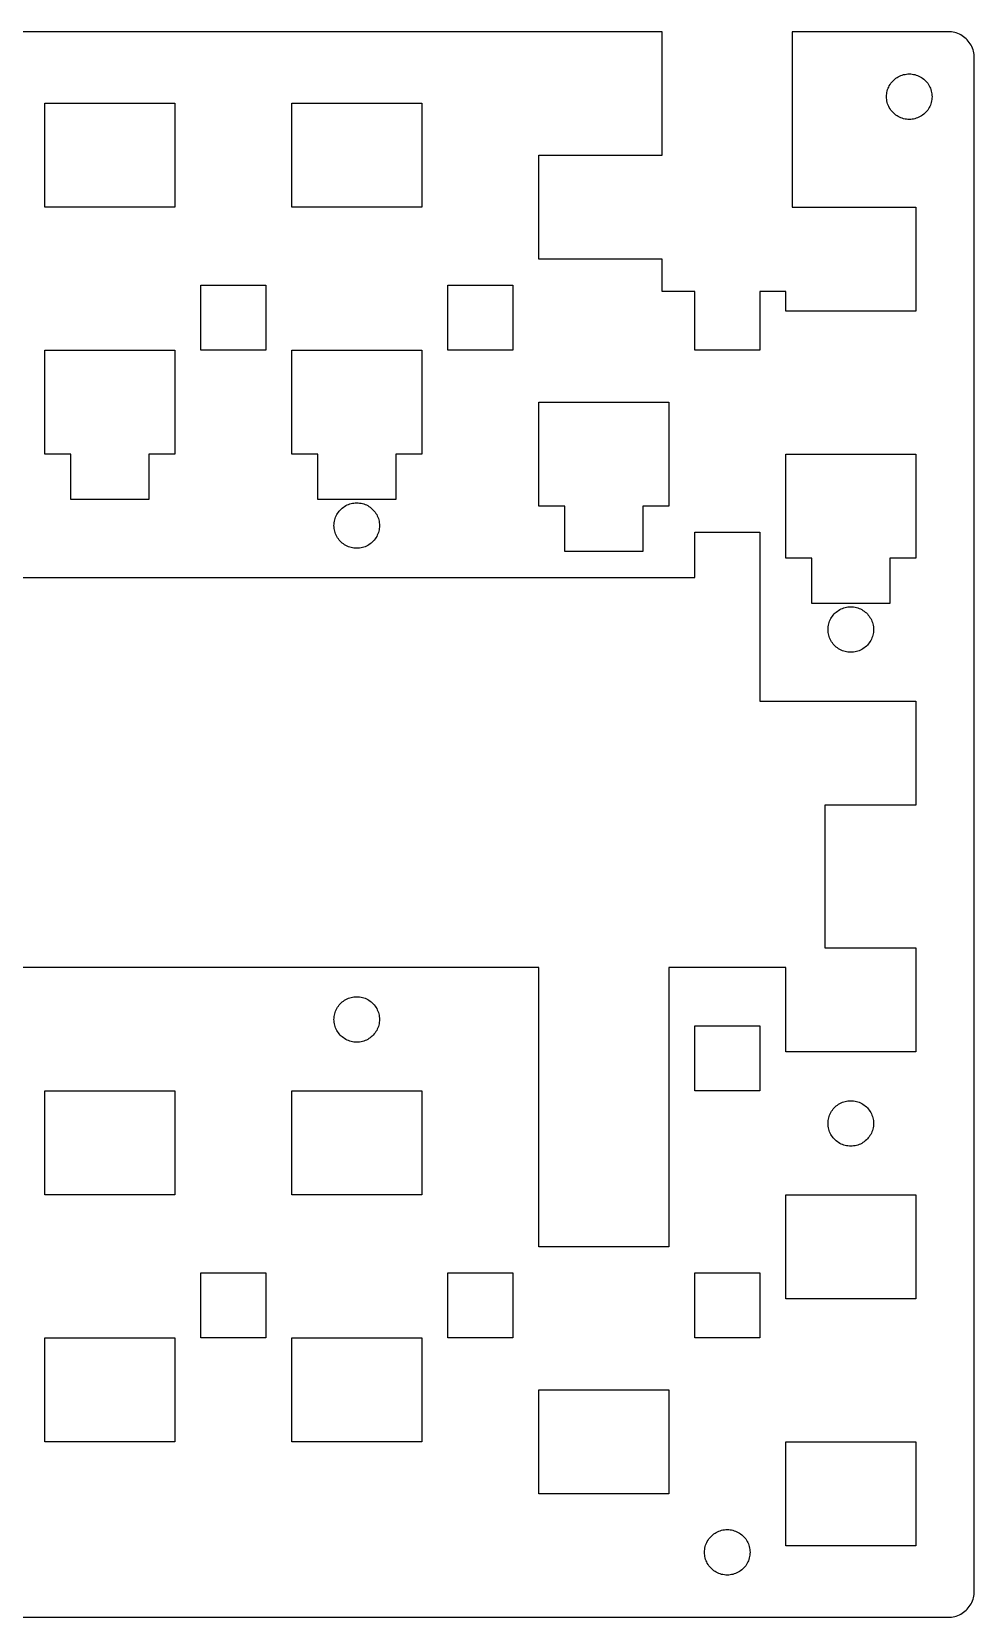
# Model space of a CAD drawing. Header units: metres. Extents: x 0 to 133, y 0 to 122.
# Drawn here: x 60.5 to 133, y 0 to 122 of the extents above; entities that cross this region are included whole.
import ezdxf

# ---------------------------------------------------------------- set-up
doc = ezdxf.new("R2010")
doc.units = ezdxf.units.M

msp = doc.modelspace()

# ---------------------------------------------------------------- linework, layer by layer
for p, q in [((109, 122), (24, 122)), ((109, 112.5), (109, 122)), ((131, 122), (119, 122)), ((119, 122), (119, 108.5)), ((131.126, 121.996), (131, 122)), ((131.251, 121.984), (131.126, 121.996)), ((131.375, 121.965), (131.251, 121.984)), ((131.497, 121.937), (131.375, 121.965)), ((131.618, 121.902), (131.497, 121.937)), ((131.736, 121.86), (131.618, 121.902)), ((131.852, 121.81), (131.736, 121.86)), ((131.964, 121.753), (131.852, 121.81)), ((132.072, 121.689), (131.964, 121.753)), ((132.176, 121.618), (132.072, 121.689)), ((132.275, 121.541), (132.176, 121.618)), ((132.369, 121.458), (132.275, 121.541)), ((132.458, 121.369), (132.369, 121.458)), ((132.541, 121.275), (132.458, 121.369)), ((132.618, 121.176), (132.541, 121.275)), ((132.689, 121.072), (132.618, 121.176)), ((132.753, 120.964), (132.689, 121.072)), ((132.81, 120.852), (132.753, 120.964)), ((132.86, 120.736), (132.81, 120.852)), ((132.902, 120.618), (132.86, 120.736)), ((132.937, 120.497), (132.902, 120.618)), ((132.965, 120.375), (132.937, 120.497)), ((132.984, 120.251), (132.965, 120.375)), ((132.996, 120.126), (132.984, 120.251)), ((133, 120), (132.996, 120.126)), ((133, 2), (133, 120)), ((126.802, 118.276), (126.885, 118.348)), ((126.885, 118.348), (126.971, 118.416)), ((126.971, 118.416), (127.062, 118.478)), ((127.062, 118.478), (127.157, 118.534)), ((127.157, 118.534), (127.255, 118.583)), ((127.255, 118.583), (127.356, 118.627)), ((127.356, 118.627), (127.459, 118.664)), ((127.459, 118.664), (127.565, 118.695)), ((127.565, 118.695), (127.672, 118.719)), ((127.672, 118.719), (127.781, 118.736)), ((127.781, 118.736), (127.89, 118.747)), ((127.89, 118.747), (128, 118.75)), ((128, 118.75), (128.11, 118.747)), ((128.11, 118.747), (128.219, 118.736)), ((128.219, 118.736), (128.328, 118.719)), ((128.328, 118.719), (128.435, 118.695)), ((128.435, 118.695), (128.541, 118.664)), ((128.541, 118.664), (128.644, 118.627)), ((128.644, 118.627), (128.745, 118.583)), ((128.745, 118.583), (128.843, 118.534)), ((128.843, 118.534), (128.938, 118.478)), ((128.938, 118.478), (129.029, 118.416)), ((129.029, 118.416), (129.115, 118.348)), ((129.115, 118.348), (129.198, 118.276)), ((126.253, 117.11), (126.264, 117.219)), ((126.264, 117.219), (126.281, 117.328)), ((126.281, 117.328), (126.305, 117.435)), ((126.305, 117.435), (126.336, 117.541)), ((126.336, 117.541), (126.373, 117.644)), ((126.373, 117.644), (126.417, 117.745)), ((126.417, 117.745), (126.466, 117.843)), ((126.466, 117.843), (126.522, 117.938)), ((126.522, 117.938), (126.584, 118.029)), ((126.584, 118.029), (126.652, 118.115)), ((126.652, 118.115), (126.724, 118.198)), ((126.724, 118.198), (126.802, 118.276)), ((129.198, 118.276), (129.276, 118.198)), ((129.276, 118.198), (129.348, 118.115)), ((129.348, 118.115), (129.416, 118.029)), ((129.416, 118.029), (129.478, 117.938)), ((129.478, 117.938), (129.534, 117.843)), ((129.534, 117.843), (129.583, 117.745)), ((129.583, 117.745), (129.627, 117.644)), ((129.627, 117.644), (129.664, 117.541)), ((129.664, 117.541), (129.695, 117.435)), ((129.695, 117.435), (129.719, 117.328)), ((129.719, 117.328), (129.736, 117.219)), ((129.736, 117.219), (129.747, 117.11)), ((61.5, 108.5), (61.5, 116.5)), ((61.5, 116.5), (71.5, 116.5)), ((71.5, 116.5), (71.5, 108.5)), ((80.5, 108.5), (80.5, 116.5)), ((80.5, 116.5), (90.5, 116.5)), ((90.5, 116.5), (90.5, 108.5)), ((126.25, 117), (126.253, 117.11)), ((126.253, 116.89), (126.25, 117)), ((126.264, 116.781), (126.253, 116.89)), ((126.281, 116.672), (126.264, 116.781)), ((126.305, 116.565), (126.281, 116.672)), ((126.336, 116.459), (126.305, 116.565)), ((126.373, 116.356), (126.336, 116.459)), ((126.417, 116.255), (126.373, 116.356)), ((126.466, 116.157), (126.417, 116.255)), ((126.522, 116.062), (126.466, 116.157)), ((126.584, 115.971), (126.522, 116.062)), ((126.652, 115.885), (126.584, 115.971)), ((129.416, 115.971), (129.348, 115.885)), ((129.478, 116.062), (129.416, 115.971)), ((129.534, 116.157), (129.478, 116.062)), ((129.583, 116.255), (129.534, 116.157)), ((129.627, 116.356), (129.583, 116.255)), ((129.664, 116.459), (129.627, 116.356)), ((129.695, 116.565), (129.664, 116.459)), ((129.719, 116.672), (129.695, 116.565)), ((129.736, 116.781), (129.719, 116.672)), ((129.747, 116.89), (129.736, 116.781)), ((129.747, 117.11), (129.75, 117)), ((129.75, 117), (129.747, 116.89)), ((126.724, 115.802), (126.652, 115.885)), ((126.802, 115.724), (126.724, 115.802)), ((126.885, 115.652), (126.802, 115.724)), ((126.971, 115.584), (126.885, 115.652)), ((127.062, 115.522), (126.971, 115.584)), ((127.157, 115.466), (127.062, 115.522)), ((127.255, 115.417), (127.157, 115.466)), ((127.356, 115.373), (127.255, 115.417)), ((127.459, 115.336), (127.356, 115.373)), ((127.565, 115.305), (127.459, 115.336)), ((127.672, 115.281), (127.565, 115.305)), ((127.781, 115.264), (127.672, 115.281)), ((127.89, 115.253), (127.781, 115.264)), ((128, 115.25), (127.89, 115.253)), ((128.11, 115.253), (128, 115.25)), ((128.219, 115.264), (128.11, 115.253)), ((128.328, 115.281), (128.219, 115.264)), ((128.435, 115.305), (128.328, 115.281)), ((128.541, 115.336), (128.435, 115.305)), ((128.644, 115.373), (128.541, 115.336)), ((128.745, 115.417), (128.644, 115.373)), ((128.843, 115.466), (128.745, 115.417)), ((128.938, 115.522), (128.843, 115.466)), ((129.029, 115.584), (128.938, 115.522)), ((129.115, 115.652), (129.029, 115.584)), ((129.198, 115.724), (129.115, 115.652)), ((129.276, 115.802), (129.198, 115.724)), ((129.348, 115.885), (129.276, 115.802)), ((99.5, 104.5), (99.5, 112.5)), ((99.5, 112.5), (109, 112.5)), ((71.5, 108.5), (61.5, 108.5)), ((90.5, 108.5), (80.5, 108.5)), ((119, 108.5), (128.5, 108.5)), ((128.5, 108.5), (128.5, 100.5)), ((109, 104.5), (99.5, 104.5)), ((109, 102), (109, 104.5)), ((73.5, 97.5), (73.5, 102.5)), ((73.5, 102.5), (78.5, 102.5)), ((78.5, 102.5), (78.5, 97.5)), ((92.5, 97.5), (92.5, 102.5)), ((92.5, 102.5), (97.5, 102.5)), ((97.5, 102.5), (97.5, 97.5)), ((111.5, 102), (109, 102)), ((111.5, 97.5), (111.5, 102)), ((118.5, 102), (116.5, 102)), ((116.5, 102), (116.5, 97.5)), ((118.5, 100.5), (118.5, 102)), ((128.5, 100.5), (118.5, 100.5)), ((61.5, 89.5), (61.5, 97.5)), ((61.5, 97.5), (71.5, 97.5)), ((71.5, 97.5), (71.5, 89.5)), ((78.5, 97.5), (73.5, 97.5)), ((80.5, 89.5), (80.5, 97.5)), ((80.5, 97.5), (90.5, 97.5)), ((90.5, 97.5), (90.5, 89.5)), ((97.5, 97.5), (92.5, 97.5)), ((116.5, 97.5), (111.5, 97.5)), ((99.5, 85.5), (99.5, 93.5)), ((99.5, 93.5), (109.5, 93.5)), ((109.5, 93.5), (109.5, 85.5)), ((63.5, 89.5), (61.5, 89.5)), ((63.5, 86), (63.5, 89.5)), ((71.5, 89.5), (69.5, 89.5)), ((69.5, 89.5), (69.5, 86)), ((82.5, 89.5), (80.5, 89.5)), ((82.5, 86), (82.5, 89.5)), ((90.5, 89.5), (88.5, 89.5)), ((88.5, 89.5), (88.5, 86)), ((118.5, 81.5), (118.5, 89.5)), ((118.5, 89.5), (128.5, 89.5)), ((128.5, 89.5), (128.5, 81.5)), ((69.5, 86), (63.5, 86)), ((88.5, 86), (82.5, 86)), ((84.3845, 85.3484), (84.4714, 85.4158)), ((84.4714, 85.4158), (84.5623, 85.4776)), ((84.5623, 85.4776), (84.6569, 85.5335)), ((84.6569, 85.5335), (84.7549, 85.5835)), ((84.7549, 85.5835), (84.8558, 85.6271)), ((84.8558, 85.6271), (84.9592, 85.6644)), ((84.9592, 85.6644), (85.0648, 85.695)), ((85.0648, 85.695), (85.1721, 85.719)), ((85.1721, 85.719), (85.2807, 85.7362)), ((85.2807, 85.7362), (85.3901, 85.7465)), ((85.3901, 85.7465), (85.5, 85.75)), ((85.5, 85.75), (85.6099, 85.7465)), ((85.6099, 85.7465), (85.7193, 85.7362)), ((85.7193, 85.7362), (85.8279, 85.719)), ((85.8279, 85.719), (85.9352, 85.695)), ((85.9352, 85.695), (86.0408, 85.6644)), ((86.0408, 85.6644), (86.1442, 85.6271)), ((86.1442, 85.6271), (86.2451, 85.5835)), ((86.2451, 85.5835), (86.3431, 85.5335)), ((86.3431, 85.5335), (86.4377, 85.4776)), ((86.4377, 85.4776), (86.5286, 85.4158)), ((86.5286, 85.4158), (86.6155, 85.3484)), ((101.5, 85.5), (99.5, 85.5)), ((101.5, 82), (101.5, 85.5)), ((109.5, 85.5), (107.5, 85.5)), ((107.5, 85.5), (107.5, 82)), ((83.7534, 84.1099), (83.7638, 84.2193)), ((83.7638, 84.2193), (83.781, 84.3279)), ((83.781, 84.3279), (83.805, 84.4352)), ((83.805, 84.4352), (83.8356, 84.5408)), ((83.8356, 84.5408), (83.8729, 84.6442)), ((83.8729, 84.6442), (83.9165, 84.7451)), ((83.9165, 84.7451), (83.9665, 84.8431)), ((83.9665, 84.8431), (84.0224, 84.9377)), ((84.0224, 84.9377), (84.0842, 85.0286)), ((84.0842, 85.0286), (84.1516, 85.1155)), ((84.1516, 85.1155), (84.2243, 85.198)), ((84.2243, 85.198), (84.302, 85.2757)), ((84.302, 85.2757), (84.3845, 85.3484)), ((86.6155, 85.3484), (86.698, 85.2757)), ((86.698, 85.2757), (86.7757, 85.198)), ((86.7757, 85.198), (86.8484, 85.1155)), ((86.8484, 85.1155), (86.9158, 85.0286)), ((86.9158, 85.0286), (86.9776, 84.9377)), ((86.9776, 84.9377), (87.0335, 84.8431)), ((87.0335, 84.8431), (87.0835, 84.7451)), ((87.0835, 84.7451), (87.1271, 84.6442)), ((87.1271, 84.6442), (87.1644, 84.5408)), ((87.1644, 84.5408), (87.195, 84.4352)), ((87.195, 84.4352), (87.219, 84.3279)), ((87.219, 84.3279), (87.2362, 84.2193)), ((87.2362, 84.2193), (87.2465, 84.1099)), ((83.75, 84), (83.7534, 84.1099)), ((83.7534, 83.8901), (83.75, 84)), ((83.7638, 83.7807), (83.7534, 83.8901)), ((83.781, 83.6721), (83.7638, 83.7807)), ((83.805, 83.5648), (83.781, 83.6721)), ((83.8356, 83.4592), (83.805, 83.5648)), ((83.8729, 83.3558), (83.8356, 83.4592)), ((83.9165, 83.2549), (83.8729, 83.3558)), ((83.9665, 83.1569), (83.9165, 83.2549)), ((84.0224, 83.0623), (83.9665, 83.1569)), ((84.0842, 82.9714), (84.0224, 83.0623)), ((84.1516, 82.8845), (84.0842, 82.9714)), ((86.9158, 82.9714), (86.8484, 82.8845)), ((86.9776, 83.0623), (86.9158, 82.9714)), ((87.0335, 83.1569), (86.9776, 83.0623)), ((87.0835, 83.2549), (87.0335, 83.1569)), ((87.1271, 83.3558), (87.0835, 83.2549)), ((87.1644, 83.4592), (87.1271, 83.3558)), ((87.195, 83.5648), (87.1644, 83.4592)), ((87.219, 83.6721), (87.195, 83.5648)), ((87.2362, 83.7807), (87.219, 83.6721)), ((87.2465, 83.8901), (87.2362, 83.7807)), ((87.2465, 84.1099), (87.25, 84)), ((87.25, 84), (87.2465, 83.8901)), ((111.5, 80), (111.5, 83.5)), ((111.5, 83.5), (116.5, 83.5)), ((116.5, 83.5), (116.5, 70.5)), ((84.2243, 82.802), (84.1516, 82.8845)), ((84.302, 82.7243), (84.2243, 82.802)), ((84.3845, 82.6516), (84.302, 82.7243)), ((84.4714, 82.5842), (84.3845, 82.6516)), ((84.5623, 82.5224), (84.4714, 82.5842)), ((84.6569, 82.4665), (84.5623, 82.5224)), ((84.7549, 82.4165), (84.6569, 82.4665)), ((84.8558, 82.3729), (84.7549, 82.4165)), ((84.9592, 82.3356), (84.8558, 82.3729)), ((85.0648, 82.305), (84.9592, 82.3356)), ((85.1721, 82.281), (85.0648, 82.305)), ((85.2807, 82.2638), (85.1721, 82.281)), ((85.3901, 82.2534), (85.2807, 82.2638)), ((85.5, 82.25), (85.3901, 82.2534)), ((85.6099, 82.2534), (85.5, 82.25)), ((85.7193, 82.2638), (85.6099, 82.2534)), ((85.8279, 82.281), (85.7193, 82.2638)), ((85.9352, 82.305), (85.8279, 82.281)), ((86.0408, 82.3356), (85.9352, 82.305)), ((86.1442, 82.3729), (86.0408, 82.3356)), ((86.2451, 82.4165), (86.1442, 82.3729)), ((86.3431, 82.4665), (86.2451, 82.4165)), ((86.4377, 82.5224), (86.3431, 82.4665)), ((86.5286, 82.5842), (86.4377, 82.5224)), ((86.6155, 82.6516), (86.5286, 82.5842)), ((86.698, 82.7243), (86.6155, 82.6516)), ((86.7757, 82.802), (86.698, 82.7243)), ((86.8484, 82.8845), (86.7757, 82.802)), ((107.5, 82), (101.5, 82)), ((120.5, 81.5), (118.5, 81.5)), ((120.5, 78), (120.5, 81.5)), ((128.5, 81.5), (126.5, 81.5)), ((126.5, 81.5), (126.5, 78)), ((21.5, 80), (111.5, 80)), ((126.5, 78), (120.5, 78)), ((121.966, 76.8431), (122.022, 76.9377)), ((122.022, 76.9377), (122.084, 77.0286)), ((122.084, 77.0286), (122.152, 77.1155)), ((122.152, 77.1155), (122.224, 77.198)), ((122.224, 77.198), (122.302, 77.2757)), ((122.302, 77.2757), (122.385, 77.3484)), ((122.385, 77.3484), (122.471, 77.4158)), ((122.471, 77.4158), (122.562, 77.4776)), ((122.562, 77.4776), (122.657, 77.5335)), ((122.657, 77.5335), (122.755, 77.5835)), ((122.755, 77.5835), (122.856, 77.6271)), ((122.856, 77.6271), (122.959, 77.6644)), ((122.959, 77.6644), (123.065, 77.695)), ((123.065, 77.695), (123.172, 77.719)), ((123.172, 77.719), (123.281, 77.7362)), ((123.281, 77.7362), (123.39, 77.7465)), ((123.39, 77.7465), (123.5, 77.75)), ((123.5, 77.75), (123.61, 77.7465)), ((123.61, 77.7465), (123.719, 77.7362)), ((123.719, 77.7362), (123.828, 77.719)), ((123.828, 77.719), (123.935, 77.695)), ((123.935, 77.695), (124.041, 77.6644)), ((124.041, 77.6644), (124.144, 77.6271)), ((124.144, 77.6271), (124.245, 77.5835)), ((124.245, 77.5835), (124.343, 77.5335)), ((124.343, 77.5335), (124.438, 77.4776)), ((124.438, 77.4776), (124.529, 77.4158)), ((124.529, 77.4158), (124.615, 77.3484)), ((124.615, 77.3484), (124.698, 77.2757)), ((124.698, 77.2757), (124.776, 77.198)), ((124.776, 77.198), (124.848, 77.1155)), ((124.848, 77.1155), (124.916, 77.0286)), ((124.916, 77.0286), (124.978, 76.9377)), ((124.978, 76.9377), (125.034, 76.8431)), ((121.75, 76), (121.753, 76.1099)), ((121.753, 75.8901), (121.75, 76)), ((121.753, 76.1099), (121.764, 76.2193)), ((121.764, 75.7807), (121.753, 75.8901)), ((121.764, 76.2193), (121.781, 76.3279)), ((121.781, 75.6721), (121.764, 75.7807)), ((121.781, 76.3279), (121.805, 76.4352)), ((121.805, 75.5648), (121.781, 75.6721)), ((121.805, 76.4352), (121.836, 76.5408)), ((121.836, 76.5408), (121.873, 76.6442)), ((121.873, 76.6442), (121.917, 76.7451)), ((121.917, 76.7451), (121.966, 76.8431)), ((125.034, 76.8431), (125.083, 76.7451)), ((125.083, 76.7451), (125.127, 76.6442)), ((125.127, 76.6442), (125.164, 76.5408)), ((125.164, 76.5408), (125.195, 76.4352)), ((125.195, 76.4352), (125.219, 76.3279)), ((125.219, 75.6721), (125.195, 75.5648)), ((125.219, 76.3279), (125.236, 76.2193)), ((125.236, 75.7807), (125.219, 75.6721)), ((125.236, 76.2193), (125.247, 76.1099)), ((125.247, 75.8901), (125.236, 75.7807)), ((125.247, 76.1099), (125.25, 76)), ((125.25, 76), (125.247, 75.8901)), ((121.836, 75.4592), (121.805, 75.5648)), ((121.873, 75.3558), (121.836, 75.4592)), ((121.917, 75.2549), (121.873, 75.3558)), ((121.966, 75.1569), (121.917, 75.2549)), ((122.022, 75.0623), (121.966, 75.1569)), ((122.084, 74.9714), (122.022, 75.0623)), ((122.152, 74.8845), (122.084, 74.9714)), ((122.224, 74.802), (122.152, 74.8845)), ((122.302, 74.7243), (122.224, 74.802)), ((122.385, 74.6516), (122.302, 74.7243)), ((122.471, 74.5842), (122.385, 74.6516)), ((122.562, 74.5224), (122.471, 74.5842)), ((122.657, 74.4665), (122.562, 74.5224)), ((122.755, 74.4165), (122.657, 74.4665)), ((124.343, 74.4665), (124.245, 74.4165)), ((124.438, 74.5224), (124.343, 74.4665)), ((124.529, 74.5842), (124.438, 74.5224)), ((124.615, 74.6516), (124.529, 74.5842)), ((124.698, 74.7243), (124.615, 74.6516)), ((124.776, 74.802), (124.698, 74.7243)), ((124.848, 74.8845), (124.776, 74.802)), ((124.916, 74.9714), (124.848, 74.8845)), ((124.978, 75.0623), (124.916, 74.9714)), ((125.034, 75.1569), (124.978, 75.0623)), ((125.083, 75.2549), (125.034, 75.1569)), ((125.127, 75.3558), (125.083, 75.2549)), ((125.164, 75.4592), (125.127, 75.3558)), ((125.195, 75.5648), (125.164, 75.4592)), ((122.856, 74.3729), (122.755, 74.4165)), ((122.959, 74.3356), (122.856, 74.3729)), ((123.065, 74.305), (122.959, 74.3356)), ((123.172, 74.281), (123.065, 74.305)), ((123.281, 74.2638), (123.172, 74.281)), ((123.39, 74.2534), (123.281, 74.2638)), ((123.5, 74.25), (123.39, 74.2534)), ((123.61, 74.2534), (123.5, 74.25)), ((123.719, 74.2638), (123.61, 74.2534)), ((123.828, 74.281), (123.719, 74.2638)), ((123.935, 74.305), (123.828, 74.281)), ((124.041, 74.3356), (123.935, 74.305)), ((124.144, 74.3729), (124.041, 74.3356)), ((124.245, 74.4165), (124.144, 74.3729)), ((116.5, 70.5), (128.5, 70.5)), ((128.5, 70.5), (128.5, 62.5)), ((128.5, 62.5), (121.5, 62.5)), ((121.5, 62.5), (121.5, 51.5)), ((121.5, 51.5), (128.5, 51.5)), ((128.5, 51.5), (128.5, 43.5)), ((99.5, 50), (33.5, 50)), ((99.5, 28.5), (99.5, 50)), ((118.5, 50), (109.5, 50)), ((109.5, 50), (109.5, 28.5)), ((118.5, 43.5), (118.5, 50)), ((84.6569, 47.5335), (84.7549, 47.5834)), ((84.7549, 47.5834), (84.8558, 47.6271)), ((84.8558, 47.6271), (84.9592, 47.6643)), ((84.9592, 47.6643), (85.0648, 47.695)), ((85.0648, 47.695), (85.1721, 47.719)), ((85.1721, 47.719), (85.2807, 47.7362)), ((85.2807, 47.7362), (85.3901, 47.7465)), ((85.3901, 47.7465), (85.5, 47.75)), ((85.5, 47.75), (85.6099, 47.7465)), ((85.6099, 47.7465), (85.7193, 47.7362)), ((85.7193, 47.7362), (85.8279, 47.719)), ((85.8279, 47.719), (85.9352, 47.695)), ((85.9352, 47.695), (86.0408, 47.6643)), ((86.0408, 47.6643), (86.1442, 47.6271)), ((86.1442, 47.6271), (86.2451, 47.5834)), ((86.2451, 47.5834), (86.3431, 47.5335)), ((83.781, 46.3279), (83.805, 46.4352)), ((83.805, 46.4352), (83.8356, 46.5408)), ((83.8356, 46.5408), (83.8729, 46.6442)), ((83.8729, 46.6442), (83.9165, 46.7451)), ((83.9165, 46.7451), (83.9665, 46.8431)), ((83.9665, 46.8431), (84.0224, 46.9377)), ((84.0224, 46.9377), (84.0842, 47.0286)), ((84.0842, 47.0286), (84.1516, 47.1155)), ((84.1516, 47.1155), (84.2243, 47.198)), ((84.2243, 47.198), (84.302, 47.2757)), ((84.302, 47.2757), (84.3845, 47.3484)), ((84.3845, 47.3484), (84.4714, 47.4158)), ((84.4714, 47.4158), (84.5623, 47.4776)), ((84.5623, 47.4776), (84.6569, 47.5335)), ((86.3431, 47.5335), (86.4377, 47.4776)), ((86.4377, 47.4776), (86.5286, 47.4158)), ((86.5286, 47.4158), (86.6155, 47.3484)), ((86.6155, 47.3484), (86.698, 47.2757)), ((86.698, 47.2757), (86.7757, 47.198)), ((86.7757, 47.198), (86.8484, 47.1155)), ((86.8484, 47.1155), (86.9158, 47.0286)), ((86.9158, 47.0286), (86.9776, 46.9377)), ((86.9776, 46.9377), (87.0335, 46.8431)), ((87.0335, 46.8431), (87.0835, 46.7451)), ((87.0835, 46.7451), (87.1271, 46.6442)), ((87.1271, 46.6442), (87.1644, 46.5408)), ((87.1644, 46.5408), (87.195, 46.4352)), ((87.195, 46.4352), (87.219, 46.3279)), ((83.75, 46), (83.7534, 46.1099)), ((83.7534, 45.8901), (83.75, 46)), ((83.7534, 46.1099), (83.7638, 46.2193)), ((83.7638, 45.7807), (83.7534, 45.8901)), ((83.7638, 46.2193), (83.781, 46.3279)), ((83.781, 45.6721), (83.7638, 45.7807)), ((83.805, 45.5648), (83.781, 45.6721)), ((83.8356, 45.4592), (83.805, 45.5648)), ((83.8729, 45.3558), (83.8356, 45.4592)), ((83.9165, 45.2549), (83.8729, 45.3558)), ((83.9665, 45.1569), (83.9165, 45.2549)), ((84.0224, 45.0623), (83.9665, 45.1569)), ((87.0335, 45.1569), (86.9776, 45.0623)), ((87.0835, 45.2549), (87.0335, 45.1569)), ((87.1271, 45.3558), (87.0835, 45.2549)), ((87.1644, 45.4592), (87.1271, 45.3558)), ((87.195, 45.5648), (87.1644, 45.4592)), ((87.219, 45.6721), (87.195, 45.5648)), ((87.219, 46.3279), (87.2362, 46.2193)), ((87.2362, 45.7807), (87.219, 45.6721)), ((87.2362, 46.2193), (87.2465, 46.1099)), ((87.2465, 45.8901), (87.2362, 45.7807)), ((87.2465, 46.1099), (87.25, 46)), ((87.25, 46), (87.2465, 45.8901)), ((111.5, 40.5), (111.5, 45.5)), ((111.5, 45.5), (116.5, 45.5)), ((116.5, 45.5), (116.5, 40.5)), ((84.0842, 44.9714), (84.0224, 45.0623)), ((84.1516, 44.8845), (84.0842, 44.9714)), ((84.2243, 44.802), (84.1516, 44.8845)), ((84.302, 44.7243), (84.2243, 44.802)), ((84.3845, 44.6516), (84.302, 44.7243)), ((84.4714, 44.5842), (84.3845, 44.6516)), ((84.5623, 44.5224), (84.4714, 44.5842)), ((84.6569, 44.4665), (84.5623, 44.5224)), ((84.7549, 44.4165), (84.6569, 44.4665)), ((84.8558, 44.3729), (84.7549, 44.4165)), ((84.9592, 44.3356), (84.8558, 44.3729)), ((85.0648, 44.305), (84.9592, 44.3356)), ((85.1721, 44.281), (85.0648, 44.305)), ((85.2807, 44.2638), (85.1721, 44.281)), ((85.3901, 44.2534), (85.2807, 44.2638)), ((85.5, 44.25), (85.3901, 44.2534)), ((85.6099, 44.2534), (85.5, 44.25)), ((85.7193, 44.2638), (85.6099, 44.2534)), ((85.8279, 44.281), (85.7193, 44.2638)), ((85.9352, 44.305), (85.8279, 44.281)), ((86.0408, 44.3356), (85.9352, 44.305)), ((86.1442, 44.3729), (86.0408, 44.3356)), ((86.2451, 44.4165), (86.1442, 44.3729)), ((86.3431, 44.4665), (86.2451, 44.4165)), ((86.4377, 44.5224), (86.3431, 44.4665)), ((86.5286, 44.5842), (86.4377, 44.5224)), ((86.6155, 44.6516), (86.5286, 44.5842)), ((86.698, 44.7243), (86.6155, 44.6516)), ((86.7757, 44.802), (86.698, 44.7243)), ((86.8484, 44.8845), (86.7757, 44.802)), ((86.9158, 44.9714), (86.8484, 44.8845)), ((86.9776, 45.0623), (86.9158, 44.9714)), ((128.5, 43.5), (118.5, 43.5)), ((61.5, 32.5), (61.5, 40.5)), ((61.5, 40.5), (71.5, 40.5)), ((71.5, 40.5), (71.5, 32.5)), ((80.5, 32.5), (80.5, 40.5)), ((80.5, 40.5), (90.5, 40.5)), ((90.5, 40.5), (90.5, 32.5)), ((116.5, 40.5), (111.5, 40.5)), ((122.084, 39.0286), (122.152, 39.1155)), ((122.152, 39.1155), (122.224, 39.198)), ((122.224, 39.198), (122.302, 39.2757)), ((122.302, 39.2757), (122.385, 39.3484)), ((122.385, 39.3484), (122.471, 39.4158)), ((122.471, 39.4158), (122.562, 39.4776)), ((122.562, 39.4776), (122.657, 39.5335)), ((122.657, 39.5335), (122.755, 39.5834)), ((122.755, 39.5834), (122.856, 39.6271)), ((122.856, 39.6271), (122.959, 39.6643)), ((122.959, 39.6643), (123.065, 39.695)), ((123.065, 39.695), (123.172, 39.719)), ((123.172, 39.719), (123.281, 39.7362)), ((123.281, 39.7362), (123.39, 39.7465)), ((123.39, 39.7465), (123.5, 39.75)), ((123.5, 39.75), (123.61, 39.7465)), ((123.61, 39.7465), (123.719, 39.7362)), ((123.719, 39.7362), (123.828, 39.719)), ((123.828, 39.719), (123.935, 39.695)), ((123.935, 39.695), (124.041, 39.6643)), ((124.041, 39.6643), (124.144, 39.6271)), ((124.144, 39.6271), (124.245, 39.5834)), ((124.245, 39.5834), (124.343, 39.5335)), ((124.343, 39.5335), (124.438, 39.4776)), ((124.438, 39.4776), (124.529, 39.4158)), ((124.529, 39.4158), (124.615, 39.3484)), ((124.615, 39.3484), (124.698, 39.2757)), ((124.698, 39.2757), (124.776, 39.198)), ((124.776, 39.198), (124.848, 39.1155)), ((124.848, 39.1155), (124.916, 39.0286)), ((121.75, 38), (121.753, 38.1099)), ((121.753, 37.8901), (121.75, 38)), ((121.753, 38.1099), (121.764, 38.2193)), ((121.764, 37.7807), (121.753, 37.8901)), ((121.764, 38.2193), (121.781, 38.3279)), ((121.781, 38.3279), (121.805, 38.4352)), ((121.805, 38.4352), (121.836, 38.5408)), ((121.836, 38.5408), (121.873, 38.6442)), ((121.873, 38.6442), (121.917, 38.7451)), ((121.917, 38.7451), (121.966, 38.8431)), ((121.966, 38.8431), (122.022, 38.9377)), ((122.022, 38.9377), (122.084, 39.0286)), ((124.916, 39.0286), (124.978, 38.9377)), ((124.978, 38.9377), (125.034, 38.8431)), ((125.034, 38.8431), (125.083, 38.7451)), ((125.083, 38.7451), (125.127, 38.6442)), ((125.127, 38.6442), (125.164, 38.5408)), ((125.164, 38.5408), (125.195, 38.4352)), ((125.195, 38.4352), (125.219, 38.3279)), ((125.219, 38.3279), (125.236, 38.2193)), ((125.236, 38.2193), (125.247, 38.1099)), ((125.247, 37.8901), (125.236, 37.7807)), ((125.247, 38.1099), (125.25, 38)), ((125.25, 38), (125.247, 37.8901)), ((121.781, 37.6721), (121.764, 37.7807)), ((121.805, 37.5648), (121.781, 37.6721)), ((121.836, 37.4592), (121.805, 37.5648)), ((121.873, 37.3558), (121.836, 37.4592)), ((121.917, 37.2549), (121.873, 37.3558)), ((121.966, 37.1569), (121.917, 37.2549)), ((122.022, 37.0623), (121.966, 37.1569)), ((122.084, 36.9714), (122.022, 37.0623)), ((122.152, 36.8845), (122.084, 36.9714)), ((122.224, 36.802), (122.152, 36.8845)), ((122.302, 36.7243), (122.224, 36.802)), ((122.385, 36.6516), (122.302, 36.7243)), ((122.471, 36.5842), (122.385, 36.6516)), ((124.615, 36.6516), (124.529, 36.5842)), ((124.698, 36.7243), (124.615, 36.6516)), ((124.776, 36.802), (124.698, 36.7243)), ((124.848, 36.8845), (124.776, 36.802)), ((124.916, 36.9714), (124.848, 36.8845)), ((124.978, 37.0623), (124.916, 36.9714)), ((125.034, 37.1569), (124.978, 37.0623)), ((125.083, 37.2549), (125.034, 37.1569)), ((125.127, 37.3558), (125.083, 37.2549)), ((125.164, 37.4592), (125.127, 37.3558)), ((125.195, 37.5648), (125.164, 37.4592)), ((125.219, 37.6721), (125.195, 37.5648)), ((125.236, 37.7807), (125.219, 37.6721)), ((122.562, 36.5224), (122.471, 36.5842)), ((122.657, 36.4665), (122.562, 36.5224)), ((122.755, 36.4165), (122.657, 36.4665)), ((122.856, 36.3729), (122.755, 36.4165)), ((122.959, 36.3356), (122.856, 36.3729)), ((123.065, 36.305), (122.959, 36.3356)), ((123.172, 36.281), (123.065, 36.305)), ((123.281, 36.2638), (123.172, 36.281)), ((123.39, 36.2534), (123.281, 36.2638)), ((123.5, 36.25), (123.39, 36.2534)), ((123.61, 36.2534), (123.5, 36.25)), ((123.719, 36.2638), (123.61, 36.2534)), ((123.828, 36.281), (123.719, 36.2638)), ((123.935, 36.305), (123.828, 36.281)), ((124.041, 36.3356), (123.935, 36.305)), ((124.144, 36.3729), (124.041, 36.3356)), ((124.245, 36.4165), (124.144, 36.3729)), ((124.343, 36.4665), (124.245, 36.4165)), ((124.438, 36.5224), (124.343, 36.4665)), ((124.529, 36.5842), (124.438, 36.5224)), ((71.5, 32.5), (61.5, 32.5)), ((90.5, 32.5), (80.5, 32.5)), ((118.5, 24.5), (118.5, 32.5)), ((118.5, 32.5), (128.5, 32.5)), ((128.5, 32.5), (128.5, 24.5)), ((109.5, 28.5), (99.5, 28.5)), ((73.5, 21.5), (73.5, 26.5)), ((73.5, 26.5), (78.5, 26.5)), ((78.5, 26.5), (78.5, 21.5)), ((92.5, 21.5), (92.5, 26.5)), ((92.5, 26.5), (97.5, 26.5)), ((97.5, 26.5), (97.5, 21.5)), ((111.5, 21.5), (111.5, 26.5)), ((111.5, 26.5), (116.5, 26.5)), ((116.5, 26.5), (116.5, 21.5)), ((128.5, 24.5), (118.5, 24.5)), ((61.5, 13.5), (61.5, 21.5)), ((61.5, 21.5), (71.5, 21.5)), ((71.5, 21.5), (71.5, 13.5)), ((78.5, 21.5), (73.5, 21.5)), ((80.5, 13.5), (80.5, 21.5)), ((80.5, 21.5), (90.5, 21.5)), ((90.5, 21.5), (90.5, 13.5)), ((97.5, 21.5), (92.5, 21.5)), ((116.5, 21.5), (111.5, 21.5)), ((99.5, 9.5), (99.5, 17.5)), ((99.5, 17.5), (109.5, 17.5)), ((109.5, 17.5), (109.5, 9.5)), ((71.5, 13.5), (61.5, 13.5)), ((90.5, 13.5), (80.5, 13.5)), ((118.5, 5.5), (118.5, 13.5)), ((118.5, 13.5), (128.5, 13.5)), ((128.5, 13.5), (128.5, 5.5)), ((109.5, 9.5), (99.5, 9.5)), ((112.584, 6.02861), (112.652, 6.11548)), ((112.652, 6.11548), (112.724, 6.19795)), ((112.724, 6.19795), (112.802, 6.27568)), ((112.802, 6.27568), (112.885, 6.34839)), ((112.885, 6.34839), (112.971, 6.41577)), ((112.971, 6.41577), (113.062, 6.47757)), ((113.062, 6.47757), (113.157, 6.53352)), ((113.157, 6.53352), (113.255, 6.58344)), ((113.255, 6.58344), (113.356, 6.62711)), ((113.356, 6.62711), (113.459, 6.66434)), ((113.459, 6.66434), (113.565, 6.69501)), ((113.565, 6.69501), (113.672, 6.71899)), ((113.672, 6.71899), (113.781, 6.73619)), ((113.781, 6.73619), (113.89, 6.74654)), ((113.89, 6.74654), (114, 6.75)), ((114, 6.75), (114.11, 6.74654)), ((114.11, 6.74654), (114.219, 6.73619)), ((114.219, 6.73619), (114.328, 6.71899)), ((114.328, 6.71899), (114.435, 6.69501)), ((114.435, 6.69501), (114.541, 6.66434)), ((114.541, 6.66434), (114.644, 6.62711)), ((114.644, 6.62711), (114.745, 6.58344)), ((114.745, 6.58344), (114.843, 6.53352)), ((114.843, 6.53352), (114.938, 6.47757)), ((114.938, 6.47757), (115.029, 6.41577)), ((115.029, 6.41577), (115.115, 6.34839)), ((115.115, 6.34839), (115.198, 6.27568)), ((115.198, 6.27568), (115.276, 6.19795)), ((115.276, 6.19795), (115.348, 6.11548)), ((115.348, 6.11548), (115.416, 6.02861)), ((112.25, 5), (112.253, 5.10988)), ((112.253, 4.89011), (112.25, 5)), ((112.253, 5.10988), (112.264, 5.21933)), ((112.264, 4.78065), (112.253, 4.89011)), ((112.264, 5.21933), (112.281, 5.32791)), ((112.281, 5.32791), (112.305, 5.4352)), ((112.305, 5.4352), (112.336, 5.54077)), ((112.336, 5.54077), (112.373, 5.64421)), ((112.373, 5.64421), (112.417, 5.7451)), ((112.417, 5.7451), (112.466, 5.84306)), ((112.466, 5.84306), (112.522, 5.93768)), ((112.522, 5.93768), (112.584, 6.02861)), ((115.416, 6.02861), (115.478, 5.93768)), ((115.478, 5.93768), (115.534, 5.84306)), ((115.534, 5.84306), (115.583, 5.7451)), ((115.583, 5.7451), (115.627, 5.64421)), ((115.627, 5.64421), (115.664, 5.54077)), ((115.664, 5.54077), (115.695, 5.4352)), ((115.695, 5.4352), (115.719, 5.32791)), ((115.719, 5.32791), (115.736, 5.21933)), ((115.736, 5.21933), (115.747, 5.10988)), ((115.747, 4.89011), (115.736, 4.78065)), ((115.747, 5.10988), (115.75, 5)), ((115.75, 5), (115.747, 4.89011)), ((128.5, 5.5), (118.5, 5.5)), ((112.281, 4.67207), (112.264, 4.78065)), ((112.305, 4.56479), (112.281, 4.67207)), ((112.336, 4.45921), (112.305, 4.56479)), ((112.373, 4.35577), (112.336, 4.45921)), ((112.417, 4.25488), (112.373, 4.35577)), ((112.466, 4.15692), (112.417, 4.25488)), ((112.522, 4.0623), (112.466, 4.15692)), ((112.584, 3.97137), (112.522, 4.0623)), ((112.652, 3.88451), (112.584, 3.97137)), ((112.724, 3.80203), (112.652, 3.88451)), ((112.802, 3.7243), (112.724, 3.80203)), ((112.885, 3.6516), (112.802, 3.7243)), ((115.198, 3.7243), (115.115, 3.6516)), ((115.276, 3.80203), (115.198, 3.7243)), ((115.348, 3.88451), (115.276, 3.80203)), ((115.416, 3.97137), (115.348, 3.88451)), ((115.478, 4.0623), (115.416, 3.97137)), ((115.534, 4.15692), (115.478, 4.0623)), ((115.583, 4.25488), (115.534, 4.15692)), ((115.627, 4.35577), (115.583, 4.25488)), ((115.664, 4.45921), (115.627, 4.35577)), ((115.695, 4.56479), (115.664, 4.45921)), ((115.719, 4.67207), (115.695, 4.56479)), ((115.736, 4.78065), (115.719, 4.67207)), ((112.971, 3.58421), (112.885, 3.6516)), ((113.062, 3.52242), (112.971, 3.58421)), ((113.157, 3.46646), (113.062, 3.52242)), ((113.255, 3.41655), (113.157, 3.46646)), ((113.356, 3.37288), (113.255, 3.41655)), ((113.459, 3.33565), (113.356, 3.37288)), ((113.565, 3.30498), (113.459, 3.33565)), ((113.672, 3.28099), (113.565, 3.30498)), ((113.781, 3.26379), (113.672, 3.28099)), ((113.89, 3.25345), (113.781, 3.26379)), ((114, 3.25), (113.89, 3.25345)), ((114.11, 3.25345), (114, 3.25)), ((114.219, 3.26379), (114.11, 3.25345)), ((114.328, 3.28099), (114.219, 3.26379)), ((114.435, 3.30498), (114.328, 3.28099)), ((114.541, 3.33565), (114.435, 3.30498)), ((114.644, 3.37288), (114.541, 3.33565)), ((114.745, 3.41655), (114.644, 3.37288)), ((114.843, 3.46646), (114.745, 3.41655)), ((114.938, 3.52242), (114.843, 3.46646)), ((115.029, 3.58421), (114.938, 3.52242)), ((115.115, 3.6516), (115.029, 3.58421)), ((132.81, 1.14844), (132.86, 1.26375)), ((132.86, 1.26375), (132.902, 1.38196)), ((132.902, 1.38196), (132.937, 1.50261)), ((132.937, 1.50261), (132.965, 1.62523)), ((132.965, 1.62523), (132.984, 1.74933)), ((132.984, 1.74933), (132.996, 1.8744)), ((132.996, 1.8744), (133, 2)), ((2, 0), (131, 0)), ((131, 0), (131.126, 0.00394)), ((131.126, 0.00394), (131.251, 0.01576)), ((131.251, 0.01576), (131.375, 0.03542)), ((131.375, 0.03542), (131.497, 0.06282)), ((131.497, 0.06282), (131.618, 0.09789)), ((131.618, 0.09789), (131.736, 0.14044)), ((131.736, 0.14044), (131.852, 0.19034)), ((131.852, 0.19034), (131.964, 0.24738)), ((131.964, 0.24738), (132.072, 0.31134)), ((132.072, 0.31134), (132.176, 0.38196)), ((132.176, 0.38196), (132.275, 0.45897)), ((132.275, 0.45897), (132.369, 0.54205)), ((132.369, 0.54205), (132.458, 0.63091)), ((132.458, 0.63091), (132.541, 0.72514)), ((132.541, 0.72514), (132.618, 0.82442)), ((132.618, 0.82442), (132.689, 0.92834)), ((132.689, 0.92834), (132.753, 1.03648)), ((132.753, 1.03648), (132.81, 1.14844))]:
    msp.add_line(p, q)

doc.saveas('drawing.dxf')
